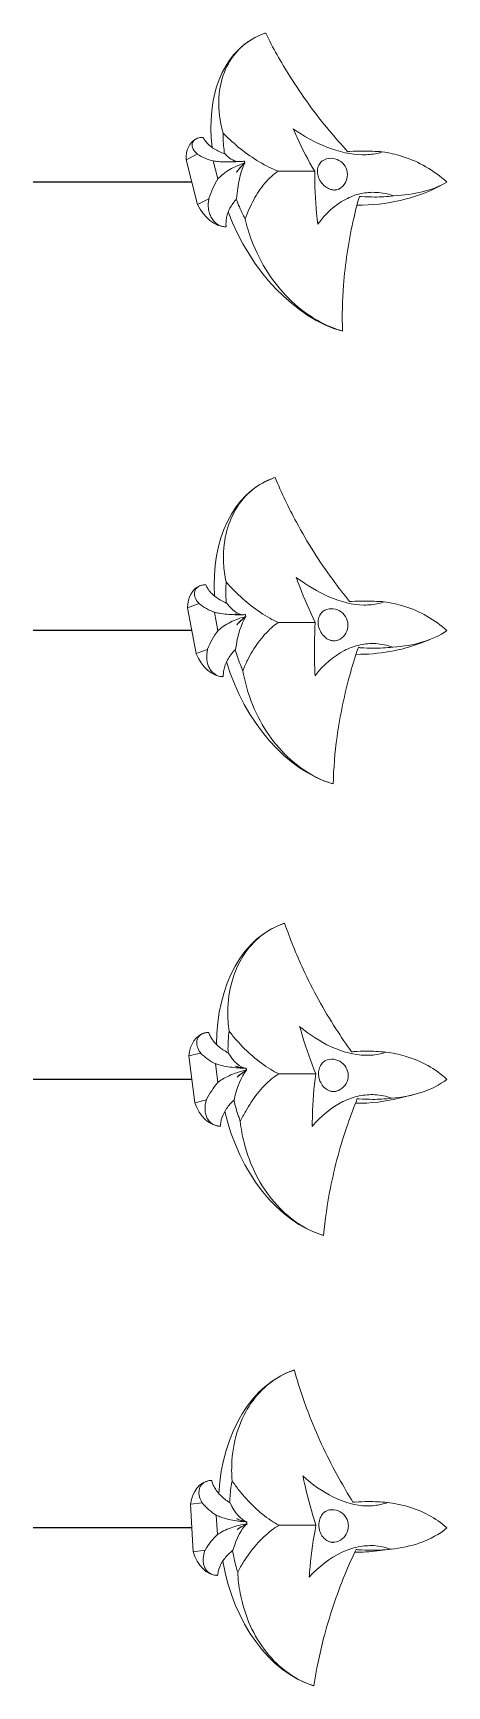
# Model space of a CAD drawing. Header units: inches. Extents: x 0 to 159, y -367 to 354.
# Drawn here: x 132.8 to 158.9, y -4.5 to 99.7 of the extents above; entities that cross this region are included whole.
import ezdxf

# ---------------------------------------------------------------- set-up
doc = ezdxf.new("R2010")
doc.units = ezdxf.units.IN
doc.header["$MEASUREMENT"] = 0

msp = doc.modelspace()

# ---------------------------------------------------------------- linework, layer by layer
at = {"color": 0, "linetype": 'Continuous', "lineweight": 0, "extrusion": (0.707107, -1.09433e-15, 0.707107)}
for p, q in [((146.82, 99.42), (146.83, 99.42)), ((143.06, 93.01), (143.09, 93.02)), ((143.53, 93.11), (143.49, 93.11)), ((142.46, 91.7), (143.16, 92.06)), ((142.46, 91.7), (143.18, 88.88)), ((144.16, 91.63), (144.46, 90.49)), ((146.13, 91.61), (146.16, 91.49)), ((150.56, 90.98), (148.23, 90.98)), ((158.41, 90.03), (158.6, 90.13)), ((143.18, 88.88), (143.88, 89.24)), ((144.94, 87.47), (144.98, 87.47)), ((147.85, 71.59), (147.85, 71.59)), ((143.33, 64.84), (143.35, 64.85)), ((143.71, 64.9), (143.66, 64.9)), ((142.54, 63.46), (143.27, 63.73)), ((142.54, 63.46), (143.09, 60.56)), ((144.24, 63.17), (144.46, 62)), ((146.2, 63.02), (146.22, 62.9)), ((150.59, 62.52), (148.27, 62.52)), ((143.09, 60.56), (143.81, 60.83)), ((157.28, 61.24), (157.83, 61.45)), ((144.76, 59.11), (144.8, 59.11)), ((143.62, 36.65), (143.63, 36.65)), ((143.89, 36.68), (143.84, 36.68)), ((142.63, 35.2), (143.37, 35.38)), ((142.63, 35.2), (143, 32.25)), ((144.31, 34.71), (144.46, 33.52)), ((146.25, 34.42), (146.27, 34.3)), ((150.62, 34.07), (148.3, 34.07)), ((143, 32.25), (143.74, 32.43)), ((155.96, 32.55), (156.8, 32.76)), ((144.58, 30.77), (144.62, 30.77)), ((143.92, 8.42), (143.92, 8.42)), ((144.07, 8.43), (144.03, 8.43)), ((142.73, 6.93), (143.47, 7.02)), ((142.73, 6.93), (142.91, 3.94)), ((144.36, 6.24), (144.44, 5.03)), ((146.29, 5.82), (146.29, 5.7)), ((150.64, 5.61), (148.31, 5.61)), ((142.91, 3.94), (143.66, 4.04)), ((154.51, 3.99), (155.55, 4.12)), ((144.4, 2.45), (144.44, 2.45))]:
    msp.add_line(p, q, dxfattribs=at)
for p, q in [((142.82, 90.29), (132.82, 90.29)), ((142.82, 62.01), (132.82, 62.01)), ((142.82, 33.72), (132.82, 33.72)), ((142.82, 5.44), (132.82, 5.44))]:
    msp.add_line(p, q)
at = {"color": 0, "linetype": 'Continuous', "lineweight": 0}
for centre, start, end in [((151.59, 90.76), 300.7053, 121.2151), ((151.62, 62.36), 293.5713, 113.8939), ((151.64, 33.96), 286.0098, 106.1668), ((151.65, 5.56), 278.1085, 98.15)]:
    msp.add_arc(centre, 1.03, start, end, dxfattribs=at)
for centre, major_axis, ratio, start_param, end_param in [((151.23, 90.84), (-4.41, 8.58), 0.664463, 0, 1.060448), ((144.01, 91.15), (-0.95, 1.85), 0.664463, 0, 0.957024), ((144.76, 96.92), (0, -5.36), 0.707107, 5.847524, 6.126193), ((145.25, 96.92), (-0.72, 5.35), 0.387652, 2.65106, 3.007837), ((148.2, 86.98), (0, -5.36), 0.707107, 3.710266, 3.889055), ((147.81, 86.98), (-0.72, 5.35), 0.387652, 0.516524, 1.084364), ((145.64, 96.92), (0, -5.36), 0.707107, 0.127701, 0.129458), ((147.32, 86.98), (0, -5.36), 0.707107, 3.996716, 4.275385), ((147.67, 110.91), (10.75, -20.88), 0.664463, 5.946205, 6.283185), ((144.45, 89.43), (0.95, -1.85), 0.664463, 4.667065, 5.939216), ((151.52, 89.74), (4.41, -8.58), 0.664463, 4.530586, 5.734007), ((151.27, 62.57), (-3.42, 9.02), 0.683013, 0, 1.142342), ((144.07, 62.89), (-0.74, 1.95), 0.683013, 0, 1.03331), ((145.16, 68.37), (0, -5.36), 0.707107, 5.760258, 6.038927), ((145.65, 68.37), (-0.54, 5.35), 0.381522, 2.57735, 3.074936), ((146.04, 68.37), (0, -5.36), 0.707107, 6.146588, 6.264455), ((147.59, 58.15), (-0.54, 5.35), 0.381522, 0.442813, 1.010654), ((147.98, 58.15), (0, -5.36), 0.707107, 3.623, 3.801788), ((146.04, 68.37), (0, -5.36), 0.707107, 0.040387, 0.042192), ((147.09, 58.15), (0, -5.36), 0.707107, 3.90945, 4.188119), ((144.4, 61.12), (0.74, -1.95), 0.683013, 4.743352, 6.015503), ((148.96, 83.2), (8.32, -21.96), 0.683013, 6.02466, 6.283185), ((151.48, 61.44), (3.42, -9.02), 0.683013, 4.60961, 5.810294), ((151.3, 34.3), (-2.33, 9.36), 0.696364, 0.047696, 1.228809), ((144.12, 34.62), (-0.5, 2.02), 0.696364, 0, 1.114638), ((145.54, 39.77), (0, -5.36), 0.707107, 5.672991, 5.95166), ((146.03, 39.77), (-0.36, 5.36), 0.377081, 2.5032, 3.071041), ((146.42, 39.77), (0, -5.36), 0.707107, 6.059322, 6.238111), ((146.84, 29.35), (0, -5.36), 0.707107, 3.822183, 4.100852), ((147.33, 29.35), (-0.36, 5.36), 0.377081, 0.368663, 0.936504), ((147.72, 29.35), (0, -5.36), 0.707107, 3.535733, 3.714522), ((150.28, 55.33), (5.68, -22.78), 0.696364, 6.108665, 6.283185), ((144.35, 32.82), (0.5, -2.02), 0.696364, 4.82468, 6.096831), ((151.45, 33.14), (2.33, -9.36), 0.696364, 4.694073, 5.891622), ((151.34, 6.02), (-1.18, 9.57), 0.704416, 0.132694, 1.318515), ((144.18, 6.35), (-0.26, 2.07), 0.704416, 0, 1.199636), ((145.9, 11.13), (0, -5.36), 0.707107, 5.585725, 5.864394), ((146.4, 11.13), (-0.18, 5.36), 0.37439, 2.428749, 2.996589), ((147.05, 0.59), (-0.18, 5.36), 0.37439, 0.294212, 0.862053), ((146.79, 11.13), (0, -5.36), 0.707107, 5.972055, 6.150844), ((147.44, 0.59), (0, 5.36), 0.707107, 0.306874, 0.485663), ((146.56, 0.59), (0, 5.36), 0.707107, 0.593324, 0.871993), ((144.29, 4.53), (0.26, -2.07), 0.704416, 4.909677, 6.181828), ((151.41, 4.85), (1.18, -9.57), 0.704416, 4.782592, 5.97662), ((151.62, 27.29), (2.88, -23.3), 0.704416, 6.196908, 6.283185)]:
    msp.add_ellipse(centre, major_axis=major_axis, ratio=ratio, start_param=start_param, end_param=end_param, dxfattribs=at)
for points, knots in [([(147.47, 99.69), (147.44, 99.68), (147.41, 99.67), (146.9, 99.49), (146.46, 99.24), (145.69, 98.6), (145.37, 98.2), (144.87, 97.3), (144.69, 96.8), (144.5, 95.72), (144.48, 95.12), (144.6, 94.13), (144.68, 93.76), (144.79, 93.38)], [20.200973, 20.200973, 20.200973, 20.200973, 20.343008, 20.343008, 22.563347, 22.563347, 24.783686, 24.783686, 27.004025, 27.004025, 29.314353, 29.314353, 30.672112, 30.672112, 30.672112, 30.672112]), ([(152.64, 92.21), (152.25, 92.64), (151.87, 93.07), (150.59, 94.6), (149.75, 95.76), (148.43, 97.85), (147.92, 98.76), (147.47, 99.69)], [2.322448, 2.322448, 2.322448, 2.322448, 3.984617, 3.984617, 7.969234, 7.969234, 10.871312, 10.871312, 10.871312, 10.871312]), ([(143.49, 93.11), (143.41, 93.11), (143.33, 93.1), (143.19, 93.07), (143.12, 93.04), (143, 92.97), (142.95, 92.93), (142.88, 92.83), (142.86, 92.78), (142.84, 92.67), (142.83, 92.62), (142.85, 92.5), (142.87, 92.43), (142.95, 92.28), (143.03, 92.17), (143.15, 92.07), (143.15, 92.07), (143.16, 92.06)], [0.995452, 0.995452, 0.995452, 0.995452, 1.331539, 1.331539, 1.697611, 1.697611, 2.063683, 2.063683, 2.429755, 2.429755, 2.774314, 2.774314, 3.118872, 3.118872, 3.753856, 3.753856, 3.782099, 3.782099, 3.782099, 3.782099]), ([(144.91, 92.07), (144.9, 92.07), (144.89, 92.08), (144.66, 92.16), (144.43, 92.26), (144.02, 92.52), (143.84, 92.67), (143.66, 92.89), (143.61, 92.96), (143.55, 93.06), (143.54, 93.08), (143.53, 93.11)], [1.123597, 1.123597, 1.123597, 1.123597, 1.15257, 1.15257, 1.866166, 1.866166, 2.579762, 2.579762, 2.885709, 2.885709, 2.991853, 2.991853, 2.991853, 2.991853]), ([(144.79, 93.38), (144.79, 93.28), (144.79, 93.17), (144.8, 92.74), (144.83, 92.41), (144.88, 92.08)], [61.969004, 61.969004, 61.969004, 61.969004, 62.284987, 62.284987, 63.29754, 63.29754, 63.29754, 63.29754]), ([(144.79, 93.38), (144.97, 93.19), (145.16, 93.02), (145.69, 92.54), (146.07, 92.23), (146.86, 91.68), (147.27, 91.43), (147.86, 91.14), (148.05, 91.05), (148.23, 90.98)], [2.921236, 2.921236, 2.921236, 2.921236, 3.666463, 3.666463, 5.0701, 5.0701, 6.473737, 6.473737, 7.119123, 7.119123, 7.119123, 7.119123]), ([(149.2, 93.65), (149.89, 93.17), (150.61, 92.78), (152.1, 92.19), (152.86, 92.03), (153.88, 92.01), (154.19, 92.04), (154.6, 92.13), (154.71, 92.16), (154.81, 92.2)], [-19.193915, -19.193915, -19.193915, -19.193915, -16.556486, -16.556486, -13.650246, -13.650246, -12.237348, -12.237348, -11.681996, -11.681996, -11.681996, -11.681996]), ([(150.56, 90.98), (150.15, 91.66), (149.78, 92.37), (149.36, 93.28), (149.28, 93.47), (149.2, 93.65)], [17.094509, 17.094509, 17.094509, 17.094509, 19.685728, 19.685728, 20.342736, 20.342736, 20.342736, 20.342736]), ([(154.81, 92.2), (154.39, 92.23), (153.98, 92.25), (153.33, 92.25), (153.05, 92.24), (152.73, 92.22), (152.69, 92.22), (152.64, 92.21)], [7.477884, 7.477884, 7.477884, 7.477884, 9.120512, 9.120512, 10.23062, 10.23062, 10.394522, 10.394522, 10.394522, 10.394522]), ([(158.89, 90.29), (158.07, 91.03), (157.13, 91.58), (155.66, 92.04), (155.24, 92.14), (154.81, 92.2)], [0, 0, 0, 0, 5.119512, 5.119512, 7.065858, 7.065858, 7.065858, 7.065858]), ([(144.16, 91.63), (144.27, 91.61), (144.37, 91.6), (144.62, 91.57), (144.79, 91.57), (145.13, 91.56), (145.31, 91.56), (145.64, 91.58), (145.83, 91.59), (146.05, 91.6), (146.08, 91.6), (146.12, 91.61)], [14.80596, 14.80596, 14.80596, 14.80596, 15.135356, 15.135356, 15.609973, 15.609973, 16.08459, 16.08459, 16.623466, 16.623466, 16.730194, 16.730194, 16.730194, 16.730194]), ([(146.15, 91.49), (146.12, 91.48), (146.08, 91.47), (145.88, 91.4), (145.71, 91.33), (145.4, 91.19), (145.25, 91.11), (144.96, 90.93), (144.82, 90.82), (144.62, 90.65), (144.53, 90.57), (144.46, 90.49)], [1.777955, 1.777955, 1.777955, 1.777955, 1.884684, 1.884684, 2.423559, 2.423559, 2.898176, 2.898176, 3.372793, 3.372793, 3.702189, 3.702189, 3.702189, 3.702189]), ([(145.62, 90.91), (145.66, 90.96), (145.71, 91.02), (145.88, 91.22), (146.01, 91.36), (146.15, 91.49)], [5.5305364, 5.5305364, 5.5305364, 5.5305364, 5.7601881, 5.7601881, 6.4297437, 6.4297437, 6.4297437, 6.4297437]), ([(146.15, 91.49), (146.15, 91.51), (146.14, 91.53), (146.13, 91.57), (146.13, 91.59), (146.12, 91.61)], [4.1622451, 4.1622451, 4.1622451, 4.1622451, 4.2239343, 4.2239343, 4.2856236, 4.2856236, 4.2856236, 4.2856236]), ([(148.23, 90.98), (148.09, 90.88), (147.96, 90.77), (147.54, 90.38), (147.27, 90.07), (146.81, 89.37), (146.61, 88.99), (146.35, 88.4), (146.26, 88.18), (146.18, 87.96)], [5.371961, 5.371961, 5.371961, 5.371961, 6.017348, 6.017348, 7.420984, 7.420984, 8.824621, 8.824621, 9.569849, 9.569849, 9.569849, 9.569849]), ([(150.75, 87.63), (150.72, 87.85), (150.7, 88.08), (150.6, 89.19), (150.56, 90.08), (150.56, 90.98)], [11.154429, 11.154429, 11.154429, 11.154429, 11.811437, 11.811437, 14.402657, 14.402657, 14.402657, 14.402657]), ([(151.84, 89.79), (151.83, 89.79), (151.81, 89.79), (151.77, 89.79), (151.74, 89.79), (151.65, 89.81), (151.58, 89.82), (151.41, 89.89), (151.31, 89.95), (151.11, 90.1), (151.02, 90.2), (150.87, 90.43), (150.81, 90.55), (150.74, 90.8), (150.73, 90.93), (150.74, 91.16), (150.77, 91.26), (150.86, 91.45), (150.93, 91.54), (151.03, 91.62), (151.04, 91.63), (151.06, 91.64)], [-6.057241, -6.057241, -6.057241, -6.057241, -6.001283, -6.001283, -5.897199, -5.897199, -5.654701, -5.654701, -5.278684, -5.278684, -4.873969, -4.873969, -4.462135, -4.462135, -4.073466, -4.073466, -3.704313, -3.704313, -3.295135, -3.295135, -3.210347, -3.210347, -3.210347, -3.210347]), ([(155.53, 89.42), (155.17, 89.55), (154.81, 89.62), (154.28, 89.65), (154.12, 89.65), (153.79, 89.62), (153.63, 89.6), (153.13, 89.49), (152.81, 89.37), (151.83, 88.85), (151.24, 88.31), (150.75, 87.63)], [-7.597966, -7.597966, -7.597966, -7.597966, -6.048306, -6.048306, -5.353485, -5.353485, -4.654459, -4.654459, -3.205786, -3.205786, -0.129514, -0.129514, -0.129514, -0.129514]), ([(152.12, 89.88), (152.09, 89.86), (152.06, 89.84), (151.98, 89.81), (151.93, 89.8), (151.86, 89.8), (151.85, 89.79), (151.84, 89.79)], [0.0337764, 0.0337764, 0.0337764, 0.0337764, 0.1723913, 0.1723913, 0.3778719, 0.3778719, 0.4168374, 0.4168374, 0.4168374, 0.4168374]), ([(155.53, 89.42), (156.2, 89.46), (156.81, 89.55), (157.97, 89.83), (158.48, 90.04), (158.89, 90.29)], [3.15224, 3.15224, 3.15224, 3.15224, 6.357468, 6.357468, 10.210765, 10.210765, 10.210765, 10.210765]), ([(143.88, 89.24), (143.88, 89.23), (143.88, 89.23), (143.85, 89.01), (143.84, 88.81), (143.88, 88.53), (143.9, 88.42), (143.96, 88.22), (144.01, 88.13), (144.1, 87.96), (144.16, 87.88), (144.29, 87.74), (144.37, 87.67), (144.53, 87.57), (144.61, 87.53), (144.78, 87.49), (144.86, 87.47), (144.94, 87.47)], [11.860839, 11.860839, 11.860839, 11.860839, 11.889082, 11.889082, 12.524066, 12.524066, 12.868624, 12.868624, 13.213183, 13.213183, 13.579255, 13.579255, 13.945327, 13.945327, 14.311399, 14.311399, 14.647486, 14.647486, 14.647486, 14.647486]), ([(144.98, 87.47), (144.98, 87.51), (144.97, 87.55), (144.97, 87.69), (144.97, 87.79), (145.01, 88.11), (145.08, 88.34), (145.28, 88.78), (145.42, 88.98), (145.59, 89.17), (145.61, 89.2), (145.64, 89.23)], [1.920785, 1.920785, 1.920785, 1.920785, 2.031069, 2.031069, 2.332559, 2.332559, 3.002664, 3.002664, 3.67277, 3.67277, 3.787982, 3.787982, 3.787982, 3.787982]), ([(145.62, 89.21), (145.74, 88.89), (145.88, 88.56), (146.08, 88.15), (146.13, 88.05), (146.18, 87.96)], [1.001648, 1.001648, 1.001648, 1.001648, 2.034454, 2.034454, 2.350436, 2.350436, 2.350436, 2.350436]), ([(152.31, 80.89), (152.28, 81.85), (152.3, 82.83), (152.48, 85.14), (152.68, 86.48), (153.09, 88.33), (153.22, 88.87), (153.37, 89.39)], [5.067155, 5.067155, 5.067155, 5.067155, 7.969234, 7.969234, 11.95385, 11.95385, 13.616019, 13.616019, 13.616019, 13.616019]), ([(153.37, 89.39), (153.41, 89.39), (153.45, 89.39), (153.79, 89.36), (154.07, 89.35), (154.72, 89.35), (155.12, 89.37), (155.53, 89.42)], [0.94619, 0.94619, 0.94619, 0.94619, 1.1101, 1.1101, 2.2202, 2.2202, 3.862828, 3.862828, 3.862828, 3.862828]), ([(146.18, 87.96), (146.29, 87.5), (146.42, 87.05), (146.86, 85.89), (147.21, 85.2), (147.99, 83.99), (148.44, 83.44), (149.42, 82.46), (149.96, 82.04), (151.06, 81.36), (151.64, 81.1), (152.24, 80.92), (152.27, 80.9), (152.31, 80.89)], [5.573225, 5.573225, 5.573225, 5.573225, 6.930984, 6.930984, 9.241313, 9.241313, 11.461652, 11.461652, 13.681991, 13.681991, 15.90233, 15.90233, 16.044364, 16.044364, 16.044364, 16.044364]), ([(148.06, 71.67), (148.03, 71.66), (148, 71.65), (147.48, 71.46), (147.02, 71.21), (146.21, 70.54), (145.86, 70.13), (145.31, 69.19), (145.1, 68.67), (144.84, 67.54), (144.78, 66.91), (144.84, 65.87), (144.89, 65.48), (144.98, 65.08)], [20.200973, 20.200973, 20.200973, 20.200973, 20.343008, 20.343008, 22.563347, 22.563347, 24.783686, 24.783686, 27.004025, 27.004025, 29.314353, 29.314353, 30.672112, 30.672112, 30.672112, 30.672112]), ([(152.76, 63.84), (152.4, 64.29), (152.04, 64.75), (150.86, 66.37), (150.09, 67.58), (148.91, 69.77), (148.46, 70.71), (148.06, 71.67)], [2.322448, 2.322448, 2.322448, 2.322448, 3.984617, 3.984617, 7.969234, 7.969234, 10.871312, 10.871312, 10.871312, 10.871312]), ([(143.66, 64.9), (143.58, 64.9), (143.51, 64.89), (143.36, 64.86), (143.29, 64.83), (143.17, 64.75), (143.12, 64.71), (143.04, 64.6), (143.02, 64.54), (142.98, 64.43), (142.98, 64.36), (142.99, 64.23), (143.01, 64.16), (143.07, 63.98), (143.15, 63.86), (143.26, 63.74), (143.26, 63.73), (143.27, 63.73)], [0.995452, 0.995452, 0.995452, 0.995452, 1.331539, 1.331539, 1.697611, 1.697611, 2.063683, 2.063683, 2.429755, 2.429755, 2.774314, 2.774314, 3.118872, 3.118872, 3.753856, 3.753856, 3.782099, 3.782099, 3.782099, 3.782099]), ([(145.02, 63.74), (145.01, 63.74), (145, 63.74), (144.77, 63.84), (144.55, 63.97), (144.16, 64.26), (143.99, 64.42), (143.82, 64.67), (143.78, 64.74), (143.73, 64.85), (143.72, 64.88), (143.71, 64.9)], [1.123597, 1.123597, 1.123597, 1.123597, 1.15257, 1.15257, 1.866166, 1.866166, 2.579762, 2.579762, 2.885709, 2.885709, 2.991853, 2.991853, 2.991853, 2.991853]), ([(144.98, 65.08), (144.97, 64.97), (144.97, 64.87), (144.95, 64.42), (144.96, 64.08), (144.99, 63.75)], [61.969004, 61.969004, 61.969004, 61.969004, 62.284987, 62.284987, 63.300526, 63.300526, 63.300526, 63.300526]), ([(144.98, 65.08), (145.15, 64.88), (145.33, 64.7), (145.83, 64.19), (146.19, 63.87), (146.94, 63.28), (147.33, 63.01), (147.91, 62.7), (148.09, 62.6), (148.27, 62.52)], [2.921236, 2.921236, 2.921236, 2.921236, 3.666463, 3.666463, 5.0701, 5.0701, 6.473737, 6.473737, 7.119123, 7.119123, 7.119123, 7.119123]), ([(149.4, 65.37), (150.07, 64.86), (150.76, 64.45), (152.22, 63.82), (152.96, 63.64), (153.98, 63.62), (154.3, 63.66), (154.71, 63.75), (154.82, 63.79), (154.93, 63.83)], [-19.193915, -19.193915, -19.193915, -19.193915, -16.556486, -16.556486, -13.650246, -13.650246, -12.237348, -12.237348, -11.681996, -11.681996, -11.681996, -11.681996]), ([(150.59, 62.52), (150.23, 63.26), (149.91, 64.01), (149.54, 64.98), (149.47, 65.17), (149.4, 65.37)], [17.094509, 17.094509, 17.094509, 17.094509, 19.685728, 19.685728, 20.342736, 20.342736, 20.342736, 20.342736]), ([(154.93, 63.83), (154.5, 63.86), (154.1, 63.88), (153.45, 63.88), (153.16, 63.87), (152.84, 63.85), (152.8, 63.85), (152.76, 63.84)], [7.477884, 7.477884, 7.477884, 7.477884, 9.120512, 9.120512, 10.23062, 10.23062, 10.394522, 10.394522, 10.394522, 10.394522]), ([(158.89, 62.01), (158.12, 62.71), (157.21, 63.24), (155.77, 63.68), (155.36, 63.77), (154.93, 63.83)], [0, 0, 0, 0, 5.119512, 5.119512, 7.065858, 7.065858, 7.065858, 7.065858]), ([(144.24, 63.17), (144.34, 63.15), (144.45, 63.12), (144.7, 63.08), (144.86, 63.06), (145.2, 63.03), (145.38, 63.02), (145.71, 63.01), (145.9, 63.01), (146.12, 63.02), (146.16, 63.02), (146.19, 63.02)], [14.80596, 14.80596, 14.80596, 14.80596, 15.135356, 15.135356, 15.609973, 15.609973, 16.08459, 16.08459, 16.623466, 16.623466, 16.730194, 16.730194, 16.730194, 16.730194]), ([(146.22, 62.9), (146.18, 62.89), (146.15, 62.88), (145.94, 62.82), (145.76, 62.76), (145.45, 62.64), (145.29, 62.57), (144.99, 62.4), (144.84, 62.31), (144.63, 62.15), (144.55, 62.08), (144.46, 62)], [1.777955, 1.777955, 1.777955, 1.777955, 1.884684, 1.884684, 2.423559, 2.423559, 2.898176, 2.898176, 3.372793, 3.372793, 3.702189, 3.702189, 3.702189, 3.702189]), ([(145.96, 63.01), (145.87, 63.02), (145.78, 63.02), (145.64, 63.04), (145.58, 63.05), (145.52, 63.06)], [9.0073136, 9.0073136, 9.0073136, 9.0073136, 9.3720268, 9.3720268, 9.6016785, 9.6016785, 9.6016785, 9.6016785]), ([(145.65, 62.38), (145.7, 62.43), (145.74, 62.48), (145.92, 62.66), (146.07, 62.79), (146.22, 62.9)], [5.5305364, 5.5305364, 5.5305364, 5.5305364, 5.7601881, 5.7601881, 6.4297437, 6.4297437, 6.4297437, 6.4297437]), ([(146.22, 62.9), (146.21, 62.92), (146.21, 62.94), (146.2, 62.98), (146.2, 63), (146.19, 63.02)], [4.1622451, 4.1622451, 4.1622451, 4.1622451, 4.2239343, 4.2239343, 4.2856236, 4.2856236, 4.2856236, 4.2856236]), ([(151.81, 61.37), (151.79, 61.37), (151.78, 61.37), (151.74, 61.37), (151.71, 61.37), (151.61, 61.38), (151.55, 61.4), (151.38, 61.47), (151.28, 61.53), (151.1, 61.7), (151.01, 61.8), (150.88, 62.04), (150.83, 62.17), (150.77, 62.42), (150.77, 62.55), (150.79, 62.78), (150.83, 62.89), (150.93, 63.08), (151, 63.17), (151.12, 63.26), (151.16, 63.28), (151.2, 63.3)], [-6.057241, -6.057241, -6.057241, -6.057241, -6.001283, -6.001283, -5.897199, -5.897199, -5.654701, -5.654701, -5.278684, -5.278684, -4.873969, -4.873969, -4.462135, -4.462135, -4.073466, -4.073466, -3.704313, -3.704313, -3.295135, -3.295135, -3.122038, -3.122038, -3.122038, -3.122038]), ([(148.27, 62.52), (148.12, 62.43), (147.98, 62.32), (147.54, 61.93), (147.26, 61.62), (146.75, 60.92), (146.52, 60.54), (146.23, 59.95), (146.13, 59.73), (146.03, 59.51)], [5.371961, 5.371961, 5.371961, 5.371961, 6.017348, 6.017348, 7.420984, 7.420984, 8.824621, 8.824621, 9.569849, 9.569849, 9.569849, 9.569849]), ([(150.58, 59.17), (150.57, 59.4), (150.56, 59.63), (150.53, 60.74), (150.54, 61.63), (150.59, 62.52)], [11.154429, 11.154429, 11.154429, 11.154429, 11.811437, 11.811437, 14.402657, 14.402657, 14.402657, 14.402657]), ([(155.47, 60.97), (156.15, 61.02), (156.76, 61.12), (157.93, 61.46), (158.46, 61.7), (158.89, 62.01)], [3.15224, 3.15224, 3.15224, 3.15224, 6.357468, 6.357468, 10.210765, 10.210765, 10.210765, 10.210765]), ([(143.81, 60.83), (143.81, 60.82), (143.81, 60.81), (143.76, 60.61), (143.75, 60.41), (143.77, 60.14), (143.78, 60.04), (143.83, 59.84), (143.87, 59.75), (143.95, 59.59), (144.01, 59.51), (144.13, 59.37), (144.2, 59.31), (144.36, 59.21), (144.44, 59.17), (144.6, 59.12), (144.68, 59.11), (144.76, 59.11)], [11.860839, 11.860839, 11.860839, 11.860839, 11.889082, 11.889082, 12.524066, 12.524066, 12.868624, 12.868624, 13.213183, 13.213183, 13.579255, 13.579255, 13.945327, 13.945327, 14.311399, 14.311399, 14.647486, 14.647486, 14.647486, 14.647486]), ([(144.8, 59.11), (144.8, 59.15), (144.8, 59.18), (144.8, 59.32), (144.82, 59.42), (144.87, 59.74), (144.96, 59.97), (145.19, 60.39), (145.33, 60.58), (145.51, 60.77), (145.54, 60.79), (145.57, 60.82)], [1.920785, 1.920785, 1.920785, 1.920785, 2.031069, 2.031069, 2.332559, 2.332559, 3.002664, 3.002664, 3.67277, 3.67277, 3.787982, 3.787982, 3.787982, 3.787982]), ([(145.55, 60.8), (145.65, 60.47), (145.77, 60.13), (145.94, 59.71), (145.99, 59.61), (146.03, 59.51)], [1.003814, 1.003814, 1.003814, 1.003814, 2.034454, 2.034454, 2.350436, 2.350436, 2.350436, 2.350436]), ([(155.47, 60.97), (155.12, 61.1), (154.76, 61.17), (154.24, 61.2), (154.07, 61.2), (153.75, 61.18), (153.58, 61.15), (153.08, 61.04), (152.75, 60.92), (151.74, 60.4), (151.11, 59.86), (150.58, 59.17)], [-7.597966, -7.597966, -7.597966, -7.597966, -6.048306, -6.048306, -5.353485, -5.353485, -4.654459, -4.654459, -3.205786, -3.205786, -0.129514, -0.129514, -0.129514, -0.129514]), ([(151.72, 52.35), (151.75, 53.33), (151.83, 54.32), (152.15, 56.67), (152.44, 58.02), (152.96, 59.88), (153.13, 60.42), (153.31, 60.95)], [5.067155, 5.067155, 5.067155, 5.067155, 7.969234, 7.969234, 11.95385, 11.95385, 13.616019, 13.616019, 13.616019, 13.616019]), ([(152.03, 61.42), (152.02, 61.41), (152.01, 61.41), (151.94, 61.39), (151.89, 61.38), (151.83, 61.37), (151.82, 61.37), (151.81, 61.37)], [0.1195568, 0.1195568, 0.1195568, 0.1195568, 0.1723913, 0.1723913, 0.3778719, 0.3778719, 0.4168374, 0.4168374, 0.4168374, 0.4168374]), ([(153.31, 60.95), (153.35, 60.94), (153.39, 60.94), (153.72, 60.91), (154.01, 60.9), (154.66, 60.9), (155.06, 60.93), (155.47, 60.97)], [0.94619, 0.94619, 0.94619, 0.94619, 1.1101, 1.1101, 2.2202, 2.2202, 3.862828, 3.862828, 3.862828, 3.862828]), ([(146.03, 59.51), (146.11, 59.05), (146.22, 58.6), (146.58, 57.42), (146.89, 56.73), (147.59, 55.5), (148.01, 54.94), (148.93, 53.95), (149.44, 53.51), (150.5, 52.82), (151.06, 52.55), (151.65, 52.37), (151.68, 52.36), (151.72, 52.35)], [5.573225, 5.573225, 5.573225, 5.573225, 6.930984, 6.930984, 9.241313, 9.241313, 11.461652, 11.461652, 13.681991, 13.681991, 15.90233, 15.90233, 16.044364, 16.044364, 16.044364, 16.044364]), ([(148.66, 43.57), (148.63, 43.56), (148.6, 43.55), (148.07, 43.36), (147.59, 43.1), (146.75, 42.42), (146.37, 41.99), (145.75, 41.03), (145.52, 40.49), (145.18, 39.32), (145.09, 38.67), (145.08, 37.58), (145.11, 37.17), (145.17, 36.76)], [20.200973, 20.200973, 20.200973, 20.200973, 20.343008, 20.343008, 22.563347, 22.563347, 24.783686, 24.783686, 27.004025, 27.004025, 29.314353, 29.314353, 30.672112, 30.672112, 30.672112, 30.672112]), ([(152.87, 35.46), (152.54, 35.93), (152.21, 36.42), (151.13, 38.1), (150.43, 39.37), (149.39, 41.62), (149, 42.59), (148.66, 43.57)], [2.322448, 2.322448, 2.322448, 2.322448, 3.984617, 3.984617, 7.969234, 7.969234, 10.871312, 10.871312, 10.871312, 10.871312]), ([(143.84, 36.68), (143.76, 36.68), (143.69, 36.67), (143.54, 36.63), (143.47, 36.6), (143.34, 36.51), (143.29, 36.46), (143.2, 36.35), (143.17, 36.29), (143.13, 36.16), (143.12, 36.09), (143.13, 35.94), (143.14, 35.87), (143.19, 35.67), (143.26, 35.53), (143.36, 35.4), (143.37, 35.39), (143.37, 35.38)], [0.995452, 0.995452, 0.995452, 0.995452, 1.331539, 1.331539, 1.697611, 1.697611, 2.063683, 2.063683, 2.429755, 2.429755, 2.774314, 2.774314, 3.118872, 3.118872, 3.753856, 3.753856, 3.782099, 3.782099, 3.782099, 3.782099]), ([(145.12, 35.39), (145.11, 35.4), (145.1, 35.4), (144.88, 35.51), (144.67, 35.65), (144.3, 35.98), (144.14, 36.16), (143.99, 36.42), (143.95, 36.5), (143.9, 36.62), (143.89, 36.65), (143.89, 36.68)], [1.123597, 1.123597, 1.123597, 1.123597, 1.15257, 1.15257, 1.866166, 1.866166, 2.579762, 2.579762, 2.885709, 2.885709, 2.991853, 2.991853, 2.991853, 2.991853]), ([(145.17, 36.76), (145.15, 36.65), (145.14, 36.54), (145.1, 36.09), (145.09, 35.75), (145.1, 35.4)], [61.969004, 61.969004, 61.969004, 61.969004, 62.284987, 62.284987, 63.303351, 63.303351, 63.303351, 63.303351]), ([(145.17, 36.76), (145.33, 36.55), (145.49, 36.35), (145.96, 35.82), (146.3, 35.48), (147.02, 34.87), (147.39, 34.59), (147.95, 34.25), (148.12, 34.15), (148.3, 34.07)], [2.921236, 2.921236, 2.921236, 2.921236, 3.666463, 3.666463, 5.0701, 5.0701, 6.473737, 6.473737, 7.119123, 7.119123, 7.119123, 7.119123]), ([(149.61, 37.06), (150.24, 36.53), (150.91, 36.09), (152.33, 35.44), (153.06, 35.25), (154.08, 35.23), (154.4, 35.26), (154.81, 35.36), (154.92, 35.4), (155.04, 35.44)], [-19.193915, -19.193915, -19.193915, -19.193915, -16.556486, -16.556486, -13.650246, -13.650246, -12.237348, -12.237348, -11.681996, -11.681996, -11.681996, -11.681996]), ([(150.62, 34.07), (150.31, 34.85), (150.03, 35.64), (149.73, 36.65), (149.67, 36.85), (149.61, 37.06)], [17.094509, 17.094509, 17.094509, 17.094509, 19.685728, 19.685728, 20.342736, 20.342736, 20.342736, 20.342736]), ([(155.04, 35.44), (154.61, 35.48), (154.21, 35.5), (153.56, 35.5), (153.28, 35.49), (152.95, 35.47), (152.91, 35.46), (152.87, 35.46)], [7.477884, 7.477884, 7.477884, 7.477884, 9.120512, 9.120512, 10.23062, 10.23062, 10.394522, 10.394522, 10.394522, 10.394522]), ([(158.89, 33.72), (158.16, 34.39), (157.28, 34.89), (155.87, 35.3), (155.46, 35.39), (155.04, 35.44)], [0, 0, 0, 0, 5.119512, 5.119512, 7.065858, 7.065858, 7.065858, 7.065858]), ([(144.31, 34.71), (144.41, 34.67), (144.51, 34.64), (144.76, 34.58), (144.92, 34.54), (145.26, 34.49), (145.43, 34.47), (145.77, 34.44), (145.95, 34.43), (146.17, 34.42), (146.21, 34.42), (146.25, 34.42)], [14.80596, 14.80596, 14.80596, 14.80596, 15.135356, 15.135356, 15.609973, 15.609973, 16.08459, 16.08459, 16.623466, 16.623466, 16.730194, 16.730194, 16.730194, 16.730194]), ([(146.25, 34.42), (146.08, 34.43), (145.91, 34.46), (145.69, 34.52), (145.64, 34.53), (145.58, 34.55)], [8.7024713, 8.7024713, 8.7024713, 8.7024713, 9.3720268, 9.3720268, 9.6016785, 9.6016785, 9.6016785, 9.6016785]), ([(146.26, 34.3), (146.26, 34.32), (146.26, 34.34), (146.25, 34.38), (146.25, 34.4), (146.25, 34.42)], [4.1622451, 4.1622451, 4.1622451, 4.1622451, 4.2239343, 4.2239343, 4.2856236, 4.2856236, 4.2856236, 4.2856236]), ([(151.76, 32.95), (151.75, 32.95), (151.73, 32.95), (151.69, 32.95), (151.66, 32.95), (151.57, 32.97), (151.51, 32.99), (151.34, 33.06), (151.25, 33.12), (151.07, 33.29), (151, 33.4), (150.87, 33.64), (150.83, 33.77), (150.79, 34.04), (150.8, 34.17), (150.84, 34.4), (150.88, 34.51), (150.99, 34.71), (151.07, 34.79), (151.22, 34.9), (151.28, 34.93), (151.35, 34.95), (151.35, 34.95), (151.35, 34.95)], [-6.057241, -6.057241, -6.057241, -6.057241, -6.001283, -6.001283, -5.897199, -5.897199, -5.654701, -5.654701, -5.278684, -5.278684, -4.873969, -4.873969, -4.462135, -4.462135, -4.073466, -4.073466, -3.704313, -3.704313, -3.295135, -3.295135, -3.030049, -3.030049, -3.026032, -3.026032, -3.026032, -3.026032]), ([(146.26, 34.3), (146.23, 34.29), (146.19, 34.29), (145.98, 34.24), (145.8, 34.19), (145.48, 34.08), (145.32, 34.02), (145.01, 33.87), (144.85, 33.79), (144.63, 33.65), (144.54, 33.59), (144.46, 33.52)], [1.777955, 1.777955, 1.777955, 1.777955, 1.884684, 1.884684, 2.423559, 2.423559, 2.898176, 2.898176, 3.372793, 3.372793, 3.702189, 3.702189, 3.702189, 3.702189]), ([(145.67, 33.86), (145.72, 33.9), (145.76, 33.94), (145.96, 34.1), (146.11, 34.21), (146.26, 34.3)], [5.5305364, 5.5305364, 5.5305364, 5.5305364, 5.7601881, 5.7601881, 6.4297437, 6.4297437, 6.4297437, 6.4297437]), ([(148.3, 34.07), (148.14, 33.97), (147.99, 33.87), (147.53, 33.49), (147.23, 33.17), (146.67, 32.48), (146.43, 32.1), (146.1, 31.52), (145.98, 31.3), (145.87, 31.07)], [5.371961, 5.371961, 5.371961, 5.371961, 6.017348, 6.017348, 7.420984, 7.420984, 8.824621, 8.824621, 9.569849, 9.569849, 9.569849, 9.569849]), ([(150.4, 30.74), (150.4, 30.97), (150.41, 31.19), (150.44, 32.3), (150.51, 33.19), (150.62, 34.07)], [11.154429, 11.154429, 11.154429, 11.154429, 11.811437, 11.811437, 14.402657, 14.402657, 14.402657, 14.402657]), ([(155.4, 32.53), (156.08, 32.59), (156.7, 32.71), (157.9, 33.09), (158.44, 33.37), (158.89, 33.72)], [3.15224, 3.15224, 3.15224, 3.15224, 6.357468, 6.357468, 10.210765, 10.210765, 10.210765, 10.210765]), ([(143.74, 32.43), (143.74, 32.42), (143.73, 32.41), (143.67, 32.22), (143.65, 32.03), (143.65, 31.77), (143.66, 31.67), (143.7, 31.48), (143.73, 31.4), (143.8, 31.24), (143.85, 31.16), (143.97, 31.02), (144.03, 30.96), (144.18, 30.87), (144.26, 30.83), (144.42, 30.78), (144.5, 30.77), (144.58, 30.77)], [11.860839, 11.860839, 11.860839, 11.860839, 11.889082, 11.889082, 12.524066, 12.524066, 12.868624, 12.868624, 13.213183, 13.213183, 13.579255, 13.579255, 13.945327, 13.945327, 14.311399, 14.311399, 14.647486, 14.647486, 14.647486, 14.647486]), ([(144.62, 30.77), (144.62, 30.8), (144.63, 30.84), (144.64, 30.98), (144.65, 31.08), (144.73, 31.38), (144.83, 31.6), (145.08, 32.01), (145.24, 32.19), (145.43, 32.37), (145.46, 32.39), (145.49, 32.42)], [1.920785, 1.920785, 1.920785, 1.920785, 2.031069, 2.031069, 2.332559, 2.332559, 3.002664, 3.002664, 3.67277, 3.67277, 3.787982, 3.787982, 3.787982, 3.787982]), ([(145.47, 32.4), (145.55, 32.06), (145.65, 31.72), (145.8, 31.28), (145.84, 31.18), (145.87, 31.07)], [1.006064, 1.006064, 1.006064, 1.006064, 2.034454, 2.034454, 2.350436, 2.350436, 2.350436, 2.350436]), ([(155.4, 32.53), (155.06, 32.66), (154.71, 32.73), (154.18, 32.76), (154.02, 32.76), (153.69, 32.73), (153.52, 32.71), (153.02, 32.6), (152.67, 32.48), (151.63, 31.97), (150.97, 31.43), (150.4, 30.74)], [-7.597966, -7.597966, -7.597966, -7.597966, -6.048306, -6.048306, -5.353485, -5.353485, -4.654459, -4.654459, -3.205786, -3.205786, -0.129514, -0.129514, -0.129514, -0.129514]), ([(151.12, 23.87), (151.21, 24.87), (151.35, 25.88), (151.82, 28.24), (152.19, 29.6), (152.83, 31.45), (153.03, 31.98), (153.24, 32.51)], [5.067155, 5.067155, 5.067155, 5.067155, 7.969234, 7.969234, 11.95385, 11.95385, 13.616019, 13.616019, 13.616019, 13.616019]), ([(151.92, 32.97), (151.88, 32.96), (151.84, 32.95), (151.79, 32.95), (151.77, 32.95), (151.76, 32.95)], [0.213249, 0.213249, 0.213249, 0.213249, 0.3778719, 0.3778719, 0.4168374, 0.4168374, 0.4168374, 0.4168374]), ([(153.24, 32.51), (153.28, 32.5), (153.32, 32.5), (153.65, 32.47), (153.94, 32.46), (154.59, 32.46), (154.99, 32.48), (155.4, 32.53)], [0.94619, 0.94619, 0.94619, 0.94619, 1.1101, 1.1101, 2.2202, 2.2202, 3.862828, 3.862828, 3.862828, 3.862828]), ([(145.87, 31.07), (145.92, 30.62), (146, 30.17), (146.29, 28.99), (146.56, 28.3), (147.19, 27.07), (147.57, 26.5), (148.43, 25.49), (148.91, 25.06), (149.93, 24.35), (150.47, 24.08), (151.05, 23.9), (151.08, 23.89), (151.12, 23.87)], [5.573225, 5.573225, 5.573225, 5.573225, 6.930984, 6.930984, 9.241313, 9.241313, 11.461652, 11.461652, 13.681991, 13.681991, 15.90233, 15.90233, 16.044364, 16.044364, 16.044364, 16.044364]), ([(149.27, 15.4), (149.24, 15.39), (149.21, 15.38), (148.67, 15.19), (148.18, 14.92), (147.29, 14.22), (146.88, 13.79), (146.21, 12.81), (145.93, 12.25), (145.53, 11.06), (145.39, 10.39), (145.32, 9.27), (145.32, 8.84), (145.35, 8.41)], [20.200973, 20.200973, 20.200973, 20.200973, 20.343008, 20.343008, 22.563347, 22.563347, 24.783686, 24.783686, 27.004025, 27.004025, 29.314353, 29.314353, 30.672112, 30.672112, 30.672112, 30.672112]), ([(152.97, 7.06), (152.67, 7.55), (152.37, 8.06), (151.4, 9.81), (150.78, 11.11), (149.88, 13.41), (149.55, 14.41), (149.27, 15.4)], [2.322448, 2.322448, 2.322448, 2.322448, 3.984617, 3.984617, 7.969234, 7.969234, 10.871312, 10.871312, 10.871312, 10.871312]), ([(144.03, 8.43), (143.95, 8.43), (143.87, 8.42), (143.72, 8.37), (143.64, 8.34), (143.51, 8.25), (143.46, 8.2), (143.37, 8.08), (143.33, 8.01), (143.29, 7.88), (143.27, 7.8), (143.26, 7.64), (143.27, 7.56), (143.31, 7.34), (143.37, 7.19), (143.46, 7.04), (143.47, 7.03), (143.47, 7.02)], [0.995452, 0.995452, 0.995452, 0.995452, 1.331539, 1.331539, 1.697611, 1.697611, 2.063683, 2.063683, 2.429755, 2.429755, 2.774314, 2.774314, 3.118872, 3.118872, 3.753856, 3.753856, 3.782099, 3.782099, 3.782099, 3.782099]), ([(145.22, 7.03), (145.21, 7.04), (145.21, 7.04), (144.99, 7.17), (144.79, 7.32), (144.44, 7.68), (144.29, 7.88), (144.16, 8.15), (144.12, 8.24), (144.08, 8.36), (144.08, 8.4), (144.07, 8.43)], [1.123597, 1.123597, 1.123597, 1.123597, 1.15257, 1.15257, 1.866166, 1.866166, 2.579762, 2.579762, 2.885709, 2.885709, 2.991853, 2.991853, 2.991853, 2.991853]), ([(145.35, 8.41), (145.33, 8.3), (145.31, 8.2), (145.25, 7.74), (145.21, 7.39), (145.2, 7.05)], [61.969004, 61.969004, 61.969004, 61.969004, 62.284987, 62.284987, 63.306034, 63.306034, 63.306034, 63.306034]), ([(145.35, 8.41), (145.5, 8.2), (145.65, 7.99), (146.09, 7.44), (146.41, 7.09), (147.08, 6.44), (147.44, 6.15), (147.97, 5.8), (148.14, 5.7), (148.31, 5.61)], [2.921236, 2.921236, 2.921236, 2.921236, 3.666463, 3.666463, 5.0701, 5.0701, 6.473737, 6.473737, 7.119123, 7.119123, 7.119123, 7.119123]), ([(149.82, 8.72), (150.41, 8.17), (151.05, 7.72), (152.43, 7.04), (153.15, 6.84), (154.17, 6.82), (154.49, 6.86), (154.91, 6.96), (155.02, 7), (155.14, 7.04)], [-19.193915, -19.193915, -19.193915, -19.193915, -16.556486, -16.556486, -13.650246, -13.650246, -12.237348, -12.237348, -11.681996, -11.681996, -11.681996, -11.681996]), ([(150.64, 5.61), (150.37, 6.42), (150.14, 7.25), (149.9, 8.3), (149.86, 8.51), (149.82, 8.72)], [17.094509, 17.094509, 17.094509, 17.094509, 19.685728, 19.685728, 20.342736, 20.342736, 20.342736, 20.342736]), ([(151.71, 4.53), (151.7, 4.53), (151.68, 4.53), (151.64, 4.54), (151.61, 4.54), (151.52, 4.56), (151.46, 4.58), (151.3, 4.65), (151.21, 4.72), (151.04, 4.89), (150.97, 5), (150.87, 5.25), (150.83, 5.38), (150.81, 5.65), (150.82, 5.78), (150.88, 6.02), (150.92, 6.12), (151.05, 6.32), (151.13, 6.41), (151.29, 6.51), (151.35, 6.54), (151.45, 6.57), (151.48, 6.57), (151.5, 6.58)], [-6.057241, -6.057241, -6.057241, -6.057241, -6.001283, -6.001283, -5.897199, -5.897199, -5.654701, -5.654701, -5.278684, -5.278684, -4.873969, -4.873969, -4.462135, -4.462135, -4.073466, -4.073466, -3.704313, -3.704313, -3.295135, -3.295135, -3.030049, -3.030049, -2.924461, -2.924461, -2.924461, -2.924461]), ([(155.14, 7.04), (154.72, 7.08), (154.31, 7.1), (153.67, 7.1), (153.38, 7.09), (153.06, 7.07), (153.02, 7.07), (152.97, 7.06)], [7.477884, 7.477884, 7.477884, 7.477884, 9.120512, 9.120512, 10.23062, 10.23062, 10.394522, 10.394522, 10.394522, 10.394522]), ([(158.89, 5.44), (158.2, 6.06), (157.35, 6.53), (155.96, 6.91), (155.56, 6.99), (155.14, 7.04)], [0, 0, 0, 0, 5.119512, 5.119512, 7.065858, 7.065858, 7.065858, 7.065858]), ([(144.36, 6.24), (144.46, 6.19), (144.56, 6.15), (144.8, 6.07), (144.96, 6.02), (145.3, 5.94), (145.47, 5.91), (145.8, 5.86), (145.99, 5.84), (146.21, 5.83), (146.24, 5.82), (146.28, 5.82)], [14.80596, 14.80596, 14.80596, 14.80596, 15.135356, 15.135356, 15.609973, 15.609973, 16.08459, 16.08459, 16.623466, 16.623466, 16.730194, 16.730194, 16.730194, 16.730194]), ([(146.29, 5.7), (146.25, 5.69), (146.22, 5.69), (146, 5.65), (145.82, 5.61), (145.49, 5.52), (145.33, 5.47), (145.01, 5.34), (144.85, 5.27), (144.62, 5.15), (144.53, 5.09), (144.44, 5.03)], [1.777955, 1.777955, 1.777955, 1.777955, 1.884684, 1.884684, 2.423559, 2.423559, 2.898176, 2.898176, 3.372793, 3.372793, 3.702189, 3.702189, 3.702189, 3.702189]), ([(146.28, 5.82), (146.11, 5.85), (145.95, 5.9), (145.73, 5.98), (145.68, 6.01), (145.63, 6.03)], [8.7024713, 8.7024713, 8.7024713, 8.7024713, 9.3720268, 9.3720268, 9.6016785, 9.6016785, 9.6016785, 9.6016785]), ([(145.67, 5.33), (145.72, 5.37), (145.77, 5.4), (145.97, 5.54), (146.13, 5.63), (146.29, 5.7)], [5.5305364, 5.5305364, 5.5305364, 5.5305364, 5.7601881, 5.7601881, 6.4297437, 6.4297437, 6.4297437, 6.4297437]), ([(148.31, 5.61), (148.15, 5.52), (148, 5.41), (147.51, 5.04), (147.19, 4.73), (146.59, 4.05), (146.32, 3.68), (145.95, 3.1), (145.83, 2.88), (145.71, 2.66)], [5.371961, 5.371961, 5.371961, 5.371961, 6.017348, 6.017348, 7.420984, 7.420984, 8.824621, 8.824621, 9.569849, 9.569849, 9.569849, 9.569849]), ([(146.29, 5.7), (146.29, 5.72), (146.28, 5.74), (146.28, 5.78), (146.28, 5.8), (146.28, 5.82)], [4.1622451, 4.1622451, 4.1622451, 4.1622451, 4.2239343, 4.2239343, 4.2856236, 4.2856236, 4.2856236, 4.2856236]), ([(150.21, 2.33), (150.23, 2.56), (150.25, 2.78), (150.35, 3.88), (150.47, 4.75), (150.64, 5.61)], [11.154429, 11.154429, 11.154429, 11.154429, 11.811437, 11.811437, 14.402657, 14.402657, 14.402657, 14.402657]), ([(155.32, 4.1), (156.01, 4.17), (156.63, 4.3), (157.86, 4.73), (158.42, 5.05), (158.89, 5.44)], [3.15224, 3.15224, 3.15224, 3.15224, 6.357468, 6.357468, 10.210765, 10.210765, 10.210765, 10.210765]), ([(155.32, 4.1), (154.99, 4.22), (154.64, 4.3), (154.12, 4.33), (153.96, 4.32), (153.62, 4.3), (153.46, 4.28), (152.94, 4.17), (152.59, 4.05), (151.52, 3.54), (150.83, 3.01), (150.21, 2.33)], [-7.597966, -7.597966, -7.597966, -7.597966, -6.048306, -6.048306, -5.353485, -5.353485, -4.654459, -4.654459, -3.205786, -3.205786, -0.129514, -0.129514, -0.129514, -0.129514]), ([(151.79, 4.54), (151.78, 4.54), (151.76, 4.54), (151.73, 4.53), (151.72, 4.53), (151.71, 4.53)], [0.3132308, 0.3132308, 0.3132308, 0.3132308, 0.3778719, 0.3778719, 0.4168374, 0.4168374, 0.4168374, 0.4168374]), ([(143.66, 4.04), (143.65, 4.03), (143.65, 4.02), (143.58, 3.84), (143.54, 3.66), (143.53, 3.42), (143.53, 3.32), (143.56, 3.14), (143.58, 3.06), (143.65, 2.9), (143.69, 2.83), (143.8, 2.7), (143.86, 2.64), (144, 2.54), (144.08, 2.51), (144.24, 2.46), (144.32, 2.45), (144.4, 2.45)], [11.860839, 11.860839, 11.860839, 11.860839, 11.889082, 11.889082, 12.524066, 12.524066, 12.868624, 12.868624, 13.213183, 13.213183, 13.579255, 13.579255, 13.945327, 13.945327, 14.311399, 14.311399, 14.647486, 14.647486, 14.647486, 14.647486]), ([(144.44, 2.45), (144.44, 2.49), (144.45, 2.52), (144.47, 2.65), (144.49, 2.75), (144.59, 3.04), (144.7, 3.25), (144.97, 3.64), (145.14, 3.81), (145.35, 3.98), (145.38, 4), (145.41, 4.03)], [1.920785, 1.920785, 1.920785, 1.920785, 2.031069, 2.031069, 2.332559, 2.332559, 3.002664, 3.002664, 3.67277, 3.67277, 3.787982, 3.787982, 3.787982, 3.787982]), ([(145.39, 4.01), (145.44, 3.66), (145.52, 3.32), (145.64, 2.87), (145.67, 2.77), (145.71, 2.66)], [1.008406, 1.008406, 1.008406, 1.008406, 2.034454, 2.034454, 2.350436, 2.350436, 2.350436, 2.350436]), ([(150.51, -4.52), (150.66, -3.52), (150.86, -2.51), (151.48, -0.15), (151.93, 1.2), (152.68, 3.03), (152.92, 3.56), (153.16, 4.07)], [5.067155, 5.067155, 5.067155, 5.067155, 7.969234, 7.969234, 11.95385, 11.95385, 13.616019, 13.616019, 13.616019, 13.616019]), ([(153.16, 4.07), (153.2, 4.07), (153.24, 4.07), (153.57, 4.04), (153.86, 4.03), (154.5, 4.03), (154.91, 4.05), (155.32, 4.1)], [0.94619, 0.94619, 0.94619, 0.94619, 1.1101, 1.1101, 2.2202, 2.2202, 3.862828, 3.862828, 3.862828, 3.862828]), ([(145.71, 2.66), (145.73, 2.21), (145.78, 1.76), (146, 0.6), (146.22, -0.09), (146.77, -1.32), (147.12, -1.89), (147.92, -2.9), (148.37, -3.33), (149.35, -4.04), (149.87, -4.31), (150.44, -4.5), (150.47, -4.51), (150.51, -4.52)], [5.573225, 5.573225, 5.573225, 5.573225, 6.930984, 6.930984, 9.241313, 9.241313, 11.461652, 11.461652, 13.681991, 13.681991, 15.90233, 15.90233, 16.044364, 16.044364, 16.044364, 16.044364])]:
    msp.add_open_spline(points, degree=3, knots=knots, dxfattribs=at)

doc.saveas('drawing.dxf')
